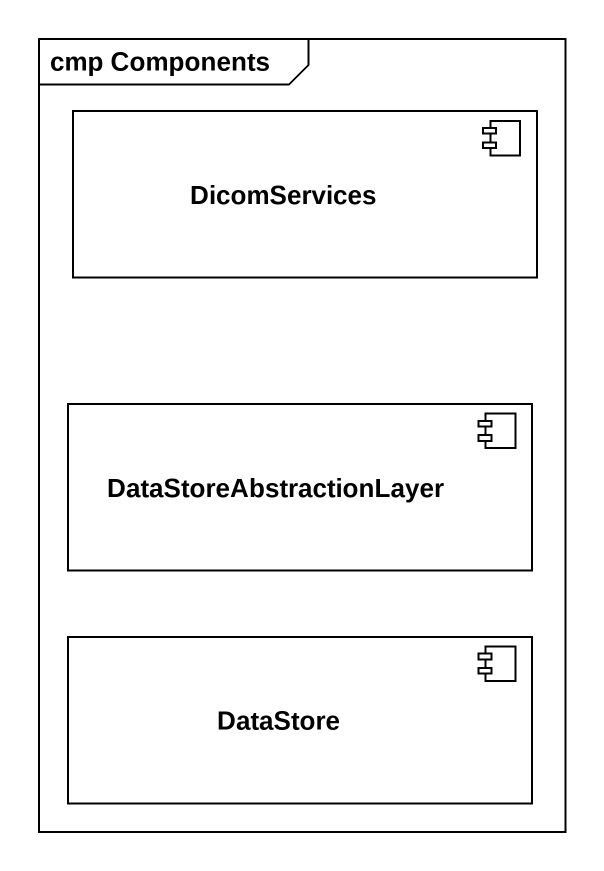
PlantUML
@startuml
mainframe cmp Components
component DicomServices
component DataStoreAbstractionLayer
component DataStore
@enduml
